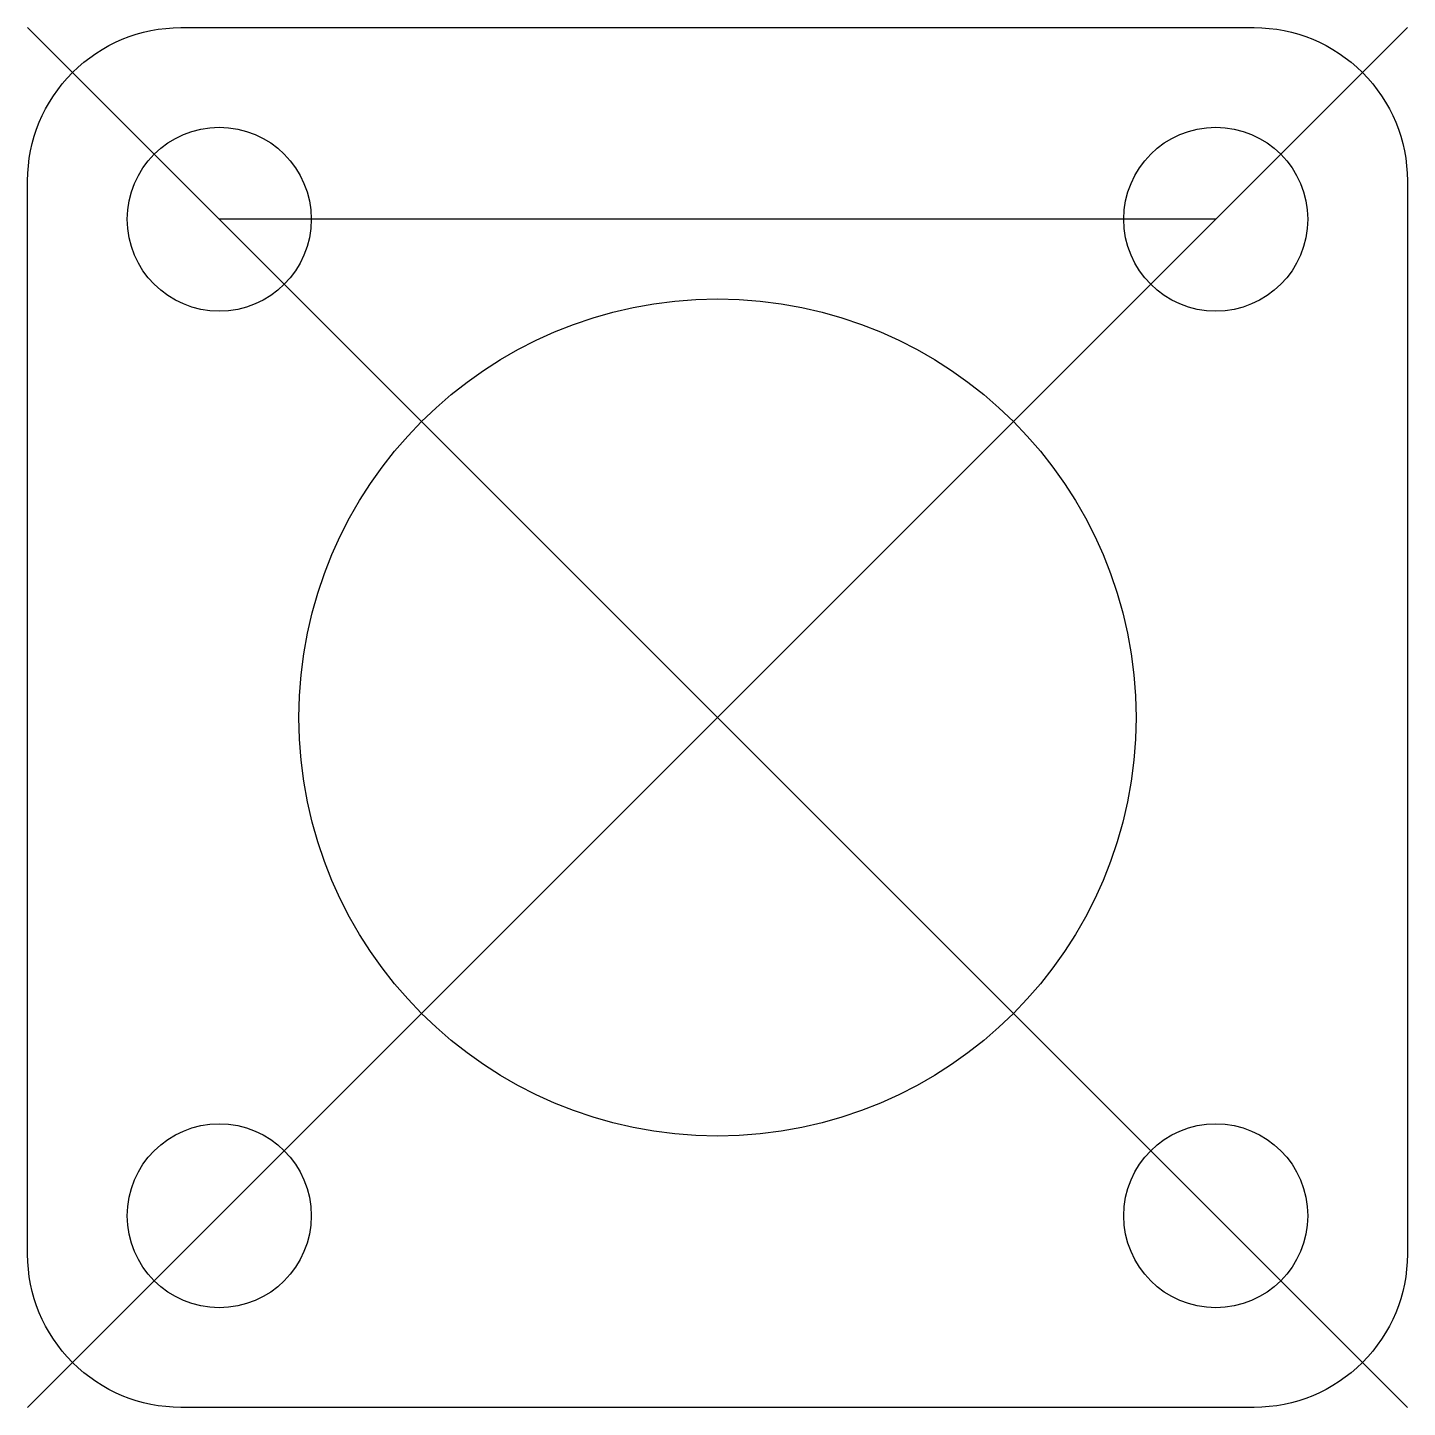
# Model space of a CAD drawing. Header units: inches. Extents: x -1.12 to 1.12, y -1.12 to 1.12.
import ezdxf

# ---------------------------------------------------------------- set-up
doc = ezdxf.new("R2010")
doc.units = ezdxf.units.IN
doc.layers.get('0').update_dxf_attribs({"linetype": 'CONTINUOUS'})

msp = doc.modelspace()

# ---------------------------------------------------------------- linework, layer by layer
for p, q in [((1.125, -1.125), (-1.125, 1.125)), ((-1.125, -1.125), (1.125, 1.125)), ((0.8125, 0.8125), (-0.8125, 0.8125))]:
    msp.add_line(p, q)
msp.add_lwpolyline([(0.875, -1.125), (-0.875, -1.125, -0.414214), (-1.125, -0.875), (-1.125, 0.875, -0.414214), (-0.875, 1.125), (0.875, 1.125, -0.414214), (1.125, 0.875), (1.125, -0.875, -0.414214)], format="xyb", close=True)
for centre, radius in [((-0.8125, 0.8125), 0.15), ((0.8125, 0.8125), 0.15), ((0, 0), 0.6825), ((-0.8125, -0.8125), 0.15), ((0.8125, -0.8125), 0.15)]:
    msp.add_circle(centre, radius)

doc.saveas('drawing.dxf')
